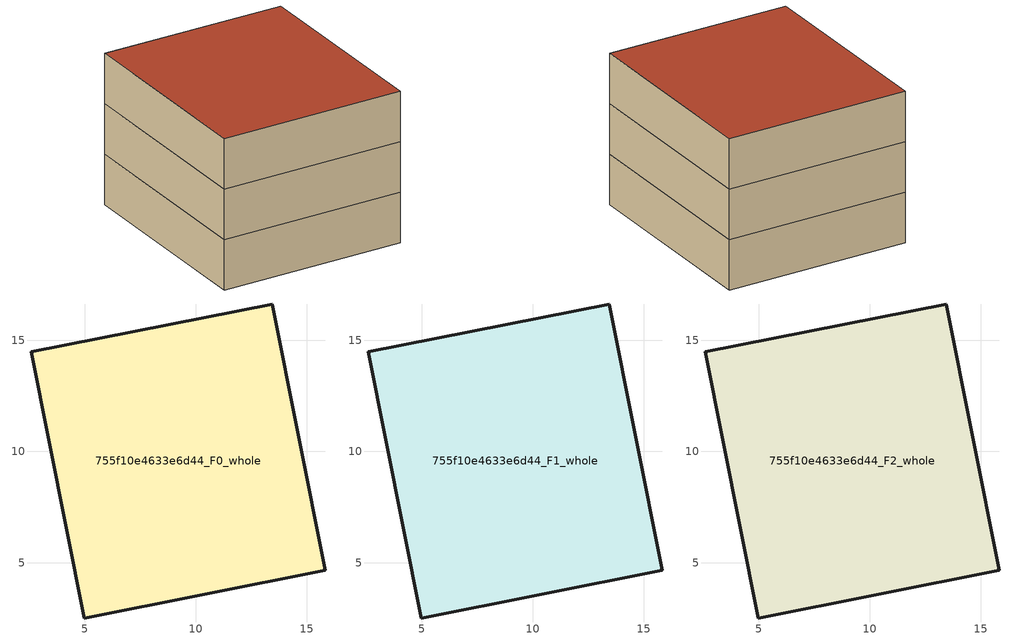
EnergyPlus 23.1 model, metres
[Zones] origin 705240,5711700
755f10e4633e6d44_F0_whole
 floor ground (EU_floor_Construction): 13.43,16.63 15.81,4.65 4.99,2.51 2.61,14.48 z0
 wall outside (EU_wall_Construction): 15.81,4.65 13.43,16.63 2.61,14.48 4.99,2.51 15.81,4.65 z0:3
755f10e4633e6d44_F1_whole
 floor to 755f10e4633e6d44_F0_whole (EU_floor_Construction): 13.43,16.63 15.81,4.65 4.99,2.51 2.61,14.48 z3
 wall outside (EU_wall_Construction): 15.81,4.65 13.43,16.63 2.61,14.48 4.99,2.51 15.81,4.65 z3:6
755f10e4633e6d44_F2_whole
 floor to 755f10e4633e6d44_F1_whole (EU_floor_Construction): 13.43,16.63 15.81,4.65 4.99,2.51 2.61,14.48 z6
 wall outside (EU_wall_Construction): 15.81,4.65 13.43,16.63 2.61,14.48 4.99,2.51 15.81,4.65 z6:9
 roof outside (EU_roof_Construction): 15.81,4.65 13.43,16.63 2.61,14.48 4.99,2.51 z9
[Building]
EU S2 Campaign: North Axis=0; Terrain=City; Solar Distribution=FullExterior
[Site:Location]
London: Latitude=51.5; Longitude=-0.5; Time Zone=0; Elevation=25
[SizingPeriod:WeatherFileDays]
AnnualSizingPeriod: Begin Month=1; Begin Day of Month=1; End Month=12; End Day of Month=31; Day of Week for Start Day=Monday; Use Weather File Daylight Saving Period=No; Use Weather File Rain and Snow Indicators=No
[MATERIAL]
EU_InternalMass_Material: Roughness=MediumRough; Thickness=0.1; Conductivity=1; Density=1800; Specific Heat=900; Thermal Absorptance=0.9; Solar Absorptance=0.7; Visible Absorptance=0.7
[MATERIAL:NOMASS] Roughness=MediumRough; Thermal Absorptance=0.9; Solar Absorptance=0.7; Visible Absorptance=0.7
Name | Thermal Resistance
EU_wall_NoMass | 1.04674
EU_roof_NoMass | 4.32442
EU_floor_NoMass | 2.04616
[CONSTRUCTION]
EU_wall_Construction: EU_wall_NoMass
EU_roof_Construction: EU_roof_NoMass
EU_floor_Construction: EU_floor_NoMass
EU_InternalMass_Construction: EU_InternalMass_Material
[ZONE] Type=1; Multiplier=1; Ceiling Height=autocalculate; Floor Area=autocalculate; Part of Total Floor Area=Yes
Name | Volume
755f10e4633e6d44_F0_whole | 403.909
755f10e4633e6d44_F1_whole; 755f10e4633e6d44_F2_whole | 403.91
[INTERNALMASS] Construction=EU_InternalMass_Construction; Surface Area=134.636
Name | Zone or ZoneList
755f10e4633e6d44_F0_whole_EU_InternalMass | 755f10e4633e6d44_F0_whole
755f10e4633e6d44_F1_whole_EU_InternalMass | 755f10e4633e6d44_F1_whole
755f10e4633e6d44_F2_whole_EU_InternalMass | 755f10e4633e6d44_F2_whole
[OTHEREQUIPMENT] Fuel Type=Electricity; Design Level Calculation Method=Watts/Area; Power per Zone Floor Area=1; Fraction Latent=0; Fraction Radiant=0; Fraction Lost=0; Carbon Dioxide Generation Rate=0; EndUse Subcategory=EU_Step8_InternalGains
Name | Zone or ZoneList or Space or SpaceList | Schedule
EU_Step8_InternalGain_755f10e4633e6d44_F0_whole_f000 | 755f10e4633e6d44_F0_whole | EU_Step8_GainSchedule_755f10e4633e6d44_F0_whole_f000
EU_Step8_InternalGain_755f10e4633e6d44_F1_whole_f000 | 755f10e4633e6d44_F1_whole | EU_Step8_GainSchedule_755f10e4633e6d44_F1_whole_f000
EU_Step8_InternalGain_755f10e4633e6d44_F2_whole_f000 | 755f10e4633e6d44_F2_whole | EU_Step8_GainSchedule_755f10e4633e6d44_F2_whole_f000
[ZONEVENTILATION:DESIGNFLOWRATE] Schedule=EU_AlwaysOn; Design Flow Rate Calculation Method=AirChanges/Hour; Air Changes per Hour=0.488719; Ventilation Type=Natural; Fan Pressure Rise=0; Fan Total Efficiency=1; Constant Term Coefficient=1; Temperature Term Coefficient=0; Velocity Term Coefficient=0; Velocity Squared Term Coefficient=0; Minimum Indoor Temperature=-100; Maximum Indoor Temperature=100; Delta Temperature=-100; Minimum Outdoor Temperature=-100; Maximum Outdoor Temperature=100; Maximum Wind Speed=40
Name | Zone or ZoneList or Space or SpaceList
EU_ConstantAir_755f10e4633e6d44_F0_whole | 755f10e4633e6d44_F0_whole
EU_ConstantAir_755f10e4633e6d44_F1_whole | 755f10e4633e6d44_F1_whole
EU_ConstantAir_755f10e4633e6d44_F2_whole | 755f10e4633e6d44_F2_whole
[HVACTEMPLATE:THERMOSTAT] Constant Heating Setpoint=20; Constant Cooling Setpoint=50
EU_HeatOnly_755f10e4633e6d44_F0_whole; EU_HeatOnly_755f10e4633e6d44_F1_whole; EU_HeatOnly_755f10e4633e6d44_F2_whole
[HVACTEMPLATE:ZONE:IDEALLOADSAIRSYSTEM] System Availability Schedule=EU_AlwaysOn; Maximum Heating Supply Air Temperature=50; Minimum Cooling Supply Air Temperature=13; Maximum Heating Supply Air Humidity Ratio=0.0156; Minimum Cooling Supply Air Humidity Ratio=0.0077; Heating Limit=NoLimit; Cooling Limit=NoLimit; Heating Availability Schedule=EU_AlwaysOn; Cooling Availability Schedule=EU_CoolingOff; Dehumidification Control Type=ConstantSensibleHeatRatio; Cooling Sensible Heat Ratio=0.7; Dehumidification Setpoint=60; Humidification Control Type=None; Humidification Setpoint=30; Outdoor Air Method=None; Outdoor Air Flow Rate per Person=0.00944; Outdoor Air Flow Rate per Zone Floor Area=0; Outdoor Air Flow Rate per Zone=0; Demand Controlled Ventilation Type=None; Outdoor Air Economizer Type=NoEconomizer; Heat Recovery Type=None; Sensible Heat Recovery Effectiveness=0.7; Latent Heat Recovery Effectiveness=0.65
Name | Template Thermostat
755f10e4633e6d44_F0_whole | EU_HeatOnly_755f10e4633e6d44_F0_whole
755f10e4633e6d44_F1_whole | EU_HeatOnly_755f10e4633e6d44_F1_whole
755f10e4633e6d44_F2_whole | EU_HeatOnly_755f10e4633e6d44_F2_whole
[SIZING:ZONE] Zone Cooling Design Supply Air Temperature Input Method=SupplyAirTemperature; Zone Cooling Design Supply Air Temperature=13; Zone Heating Design Supply Air Temperature Input Method=SupplyAirTemperature; Zone Heating Design Supply Air Temperature=50; Zone Cooling Design Supply Air Humidity Ratio=0.008; Zone Heating Design Supply Air Humidity Ratio=0.008; Cooling Design Air Flow Method=DesignDay; Cooling Design Air Flow Rate=0; Cooling Minimum Air Flow per Zone Floor Area=0.000762; Cooling Minimum Air Flow=0; Cooling Minimum Air Flow Fraction=0.2; Heating Design Air Flow Method=DesignDay; Heating Design Air Flow Rate=0; Heating Maximum Air Flow per Zone Floor Area=0.002032; Heating Maximum Air Flow=0.141576; Heating Maximum Air Flow Fraction=0.3; Account for Dedicated Outdoor Air System=No; Dedicated Outdoor Air System Control Strategy=NeutralSupplyAir; Dedicated Outdoor Air Low Setpoint Temperature for Design=autosize; Dedicated Outdoor Air High Setpoint Temperature for Design=autosize; Zone Load Sizing Method=Sensible Load Only No Latent Load; Zone Latent Cooling Design Supply Air Humidity Ratio Input Method=HumidityRatioDifference; Zone Cooling Design Supply Air Humidity Ratio Difference=0.005; Zone Latent Heating Design Supply Air Humidity Ratio Input Method=HumidityRatioDifference; Zone Humidification Design Supply Air Humidity Ratio Difference=0.005
755f10e4633e6d44_F0_whole; 755f10e4633e6d44_F1_whole; 755f10e4633e6d44_F2_whole
[SCHEDULE:CONSTANT]
Name | Hourly Value
EU_AlwaysOn | 1
EU_CoolingOff | 0
[SCHEDULE:FILE] Column Number=1; Rows to Skip at Top=0; Number of Hours of Data=8760; Column Separator=Comma; Interpolate to Timestep=No; Minutes per Item=60; Adjust Schedule for Daylight Savings=Yes
Name | File
EU_Step8_GainSchedule_755f10e4633e6d44_F0_whole_f000 | C:\Users\o_iseri\Desktop\OpenUBEM\openubem\outputs\eu_evidence\EU-11\GB-LDN-STDUNSTANS\idfs\755f10e4633e6d44\755f10e4633e6d44_F0_whole_f000_gain.csv
EU_Step8_GainSchedule_755f10e4633e6d44_F1_whole_f000 | C:\Users\o_iseri\Desktop\OpenUBEM\openubem\outputs\eu_evidence\EU-11\GB-LDN-STDUNSTANS\idfs\755f10e4633e6d44\755f10e4633e6d44_F1_whole_f000_gain.csv
EU_Step8_GainSchedule_755f10e4633e6d44_F2_whole_f000 | C:\Users\o_iseri\Desktop\OpenUBEM\openubem\outputs\eu_evidence\EU-11\GB-LDN-STDUNSTANS\idfs\755f10e4633e6d44\755f10e4633e6d44_F2_whole_f000_gain.csv
